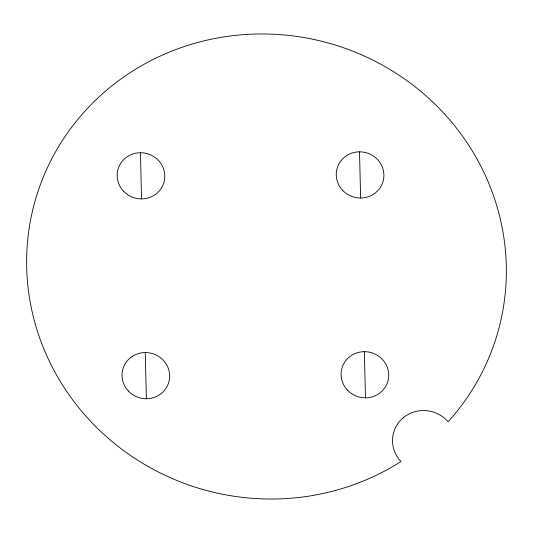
<?xml version="1.0" encoding="UTF-8"?>
<svg xmlns="http://www.w3.org/2000/svg" width="533" height="533" viewBox="0 0 533 533"><rect width="100%" height="100%" fill="white"/><g stroke="black" fill="none" stroke-linecap="round" stroke-linejoin="round"><path stroke-width="0.8" d="M359.515 151.838L360.634 198.01M364.352 351.667L365.465 397.845M140.432 152.724L141.551 198.896M145.269 352.56L146.382 398.731M403.095 417.879A31.654 30.521 15.9 0 0 400.949 461.531A240.503 231.868 15.9 0 1 29.661 298.986A240.503 231.868 15.9 0 1 331.892 44.039A240.503 231.868 15.9 0 1 448.113 421.743A31.654 30.521 15.9 0 0 403.095 417.879M128.266 390.909A23.878 23.019 15.9 0 0 168.541 383.007A23.878 23.019 15.9 0 0 140.672 353.013A23.878 23.019 15.9 0 0 128.266 390.909M123.436 191.081A23.878 23.019 15.9 0 0 163.704 183.172A23.878 23.019 15.9 0 0 135.835 153.178A23.878 23.019 15.9 0 0 123.436 191.081M342.519 190.194A23.878 23.019 15.9 0 0 382.787 182.286A23.878 23.019 15.9 0 0 354.918 152.291A23.878 23.019 15.9 0 0 342.519 190.194M347.349 390.023A23.878 23.019 15.9 0 0 387.624 382.121A23.878 23.019 15.9 0 0 359.755 352.126A23.878 23.019 15.9 0 0 347.349 390.023"/></g></svg>
